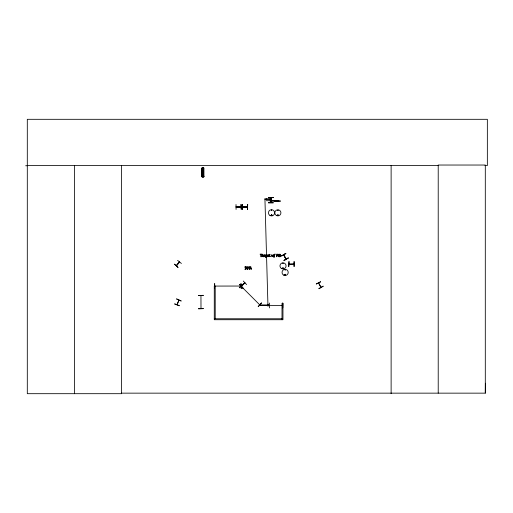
<?xml version="1.0" encoding="UTF-8"?>
<svg xmlns="http://www.w3.org/2000/svg" width="513" height="513" viewBox="0 0 513 513"><rect width="100%" height="100%" fill="white"/><g stroke="black" fill="none" stroke-linecap="round" stroke-linejoin="round"><path stroke-width="0.77" d="M484.952 165.564L487.35 165.564L487.35 119.311L27.304 119.311L27.304 393.689L121.555 393.689L121.491 393.15L485.304 393.15L485.375 383.23M241.116 286.196L241.508 286.581M259.328 304.485L259.802 304.639M272.005 215.248C271.223 213.395 270.851 216.71 271.986 215.12M277.405 215.12C278.803 213.85 277.879 216.351 277.495 215.345M278.142 210.285L277.642 210.42L278.084 210.163M282.81 263.207L283.208 263.522L282.9 263.118M282.548 268.164C283.779 266.734 283.279 269.582 282.592 268.28M282.74 268.094C283.67 269.287 282.791 266.882 282.875 268.421M285.369 269.928C284.869 268.908 284.856 270.845 285.388 269.8M285.606 274.705C284.202 275.981 285.132 273.474 285.51 274.481M176.979 304.562L178.909 300.233M201 308.563L200.949 295.488M270.556 199.999L270.659 200.442M259.681 304.76L259.296 304.376L259.764 304.6M244.759 282.823L241.482 286.382M174.67 304.036L179.249 305.774M177.177 304.728L178.89 300.188M283.663 254.923L285.985 259.123M286.177 259.02L285.998 258.674M278.168 215.287C277.956 213.895 277.148 216.082 278.161 215.197M284.843 274.538C285.247 275.808 285.555 273.942 284.984 274.449M271.05 200.339L270.556 200.339M260.45 305.338L259.911 305.549M176.799 265.407L176.312 265.67L179.608 262.021M179.127 262.214L179.428 261.886M236.076 206.867L236.519 207.085M240.539 207.085L240.943 207.143M242.508 206.867L242.982 207.053M246.965 207.092L247.407 206.867M321.023 287.242L318.573 282.996M176.337 265.561L179.345 261.951M244.951 282.971L241.264 286.068L241.591 286.401M177.601 260.38L181.41 263.477M179.569 261.983L176.543 265.734M215.204 286.228L214.748 286.01L215.216 286.042L215.229 318.765M240.494 286.03L240.975 286.216L240.526 286.023M240.905 286.235L240.533 286.241M293.878 264.137L289.075 264.137M239.263 287.69L242.726 284.215M239.411 287.831L242.854 284.343M241.366 286.151L244.868 282.785M246.625 284.612L243.277 281.034M271.71 215.409C272.23 214.101 270.434 215.588 271.749 215.332M320.606 281.784L316.239 284.029L320.619 281.817M318.669 283.061L320.875 287.331M318.862 288.569L323.107 286.119M318.964 288.748L323.196 286.28M285.792 253.428L281.599 255.981L285.779 253.409M281.579 255.949L285.882 253.589M283.843 255.269L283.856 254.775M283.945 260.322L288.274 258.02M269.614 305.344L282.464 305.594M236.179 206.842L240.879 206.842M242.611 206.842L247.369 207.092M247.304 207.092L242.611 207.092M202.994 176.389L202.866 176.748M271.544 210.016L271.614 210.548L271.48 210.054M269.556 303.029L269.537 307.935M282.695 303.029L282.714 307.935L282.817 303.029M214.703 283.683L214.466 288.582L214.671 283.683M240.956 283.676L241.257 288.582L240.988 283.676M240.475 286.049L240.905 286.03M25.65 165.757L27.304 165.75M27.304 165.564L438.217 165.564M202.077 168.905L203.712 168.905M202.077 169.502L203.712 169.502M202.077 170.406L203.712 170.406M202.071 171.201L203.706 171.201M202.071 172.099L203.706 172.099M202.077 175.959L203.712 175.959M201.801 176.209L203.982 176.209M201.801 176.28L203.982 176.28M273.275 197.467L268.376 197.717L273.275 197.447M268.376 197.646L273.275 197.646M266.042 198.941L271.345 199.012M266.042 199.217L271.345 199.147M270.556 199.897L271.101 199.999M270.556 200.102L271.101 200.102M270.556 200.237L271.101 200.237M270.556 200.442L271.101 200.442M266.241 200.692L275.84 200.692M270.678 200.852L278.713 201.019M270.678 200.807L280.534 201.077L274.372 201.025M270.678 201.07L271.153 201.07M268.376 202.686L273.275 202.686M268.376 202.872L273.275 202.891M240.982 204.501L241.251 209.4L241.052 204.501M242.232 204.501L242.258 209.407M240.995 207.034L236.179 207.085M236.063 207.092L247.42 207.092M236.076 209.4L236.012 204.501M289.024 261.598L288.774 266.504M294.199 261.598L294.18 266.504M288.755 266.504L288.96 261.598M240.918 286.042L214.28 286.081L214.28 319.721L282.958 319.721L282.958 303.375L282.003 303.375L282.003 319.721M214.28 318.765L282.003 318.765M267.703 304.273L268.203 304.28M267.664 304.344L268.235 304.35M267.677 304.684L268.216 304.69M267.709 304.914L268.184 304.921M267.748 305.658L268.28 305.665M267.722 305.998L268.299 306.005M283.901 254.852L286.139 259.039M269.287 305.549L268.748 305.338M174.741 303.843L179.313 305.607M293.93 263.964L289.063 264.189M259.591 304.703L241.155 286.235M239.642 284.523L243.04 288.062M283.625 254.865L285.972 259.206M264.952 199.608L267.953 305.549M485.304 393.15L485.304 165.032L438.217 165.032L438.217 393.15M391.124 165.564L391.124 393.689M294 261.598L294 266.504M271.371 197.717L271.351 202.622M271.133 197.717L271.165 202.622M271.101 197.717L271.101 202.622M270.556 197.717L270.486 202.622M270.28 197.717L270.28 202.622M266.042 198.467L266.042 199.692M264.952 198.467L264.952 199.692M242.437 204.501L242.437 209.407M203.706 168.001L203.712 176.857M203.584 168.001L203.584 176.857M203.52 168.001L203.481 176.857M203.372 168.001L203.404 176.857M203.302 168.001L203.263 176.857M203.142 176.857L202.641 176.857M202.513 168.007L202.526 176.863M202.411 176.863L202.391 168.007L202.308 176.863M202.276 168.007L202.205 176.863M202.077 168.007L202.077 176.863L201.955 168.007M121.485 165.564L121.485 393.689M74.398 165.564L74.398 393.689M246.208 267.966A0.725 0.725 0 0 0 245.83 267.728L245.259 267.709L245.259 267.023L246.343 266.715L244.925 266.715C244.72 268.389 247.599 268.472 244.816 269.216L246.009 269.21L246.343 268.267A0.641 0.641 0 0 0 246.093 267.857M260.527 304.908L260.527 305.44L268.671 305.389L268.677 304.966L260.527 304.908M246.702 267.69C247.933 273.532 249.555 263.406 246.702 267.69M247.061 267.562C247.202 271.73 248.837 265.439 247.061 267.562M248.677 267.254C249.453 270.178 250.511 265.131 248.677 267.254M250.575 268.408C251.351 271.332 252.409 266.285 250.575 268.408M266.972 256.551L266.638 257.379L265.529 257.423C268.677 256.545 263.413 256.917 266.003 254.794A0.872 0.872 0 0 1 266.645 254.91L266.972 254.826L266.972 256.551M248.991 267.209C249.068 269.319 250.152 266.125 248.991 267.209M250.889 268.357C250.985 270.473 252.011 267.273 250.889 268.357M267.331 255.583L267.709 256.667L268.953 256.654L267.658 255.993L268.992 255.833L268.665 254.897L267.85 254.846L267.331 255.583M279.053 254.724C279.957 256.269 281.387 256.186 279.021 256.615C280.688 257.673 281.502 255.096 279.482 255.102C279.553 254.134 281.842 254.557 279.566 254.185A0.827 0.827 0 0 0 279.175 254.461L279.053 254.724M262.207 256.019L262.188 256.205A0.667 0.667 0 0 0 262.29 256.564L263.733 256.769L263.618 255.019L262.348 254.871L263.413 255.493L262.207 256.019M265.715 255.474C265.978 258.219 267.337 253.922 265.715 255.474M202.539 171.56C202.988 172.945 203.616 170.579 202.539 171.56M262.547 256.058L263.041 256.506L263.413 255.756L262.547 256.058M273.653 254.826L273.326 256.333L272.858 254.826L272.127 256.333L271.441 254.826L271.941 256.769L272.711 255.275L273.487 256.769L273.98 254.826L273.653 254.826M267.696 255.365C268.927 256.558 268.703 254.256 267.696 255.365M275 254.063L273.993 257.334L275 254.063M176.626 298.951L181.102 300.971L176.626 298.951M250.767 266.715L249.408 269.306L250.767 266.715M174.484 264.163L178.094 267.491L174.465 264.189M261.463 302.952L258.212 306.633L261.463 302.952M239.693 284.478L242.893 288.203L239.667 284.503M264.644 255.294L264.195 256.769L264.195 254.826L265.221 254.839L264.644 255.294M288.242 257.962L284.061 260.533L288.242 257.962M270.255 256.462L269.755 256.455L269.671 255.102L270.274 254.826L269.344 254.268C268.966 254.743 269.216 257.641 270.274 256.462M203.315 295.353L198.416 295.494L203.315 295.341M203.321 308.64L198.416 308.755L203.321 308.602M203.841 168.001L201.949 168.007L201.949 176.863L203.841 176.857L203.796 168.001M247.683 204.501L247.407 209.407L247.683 204.501M262.092 254.179L260.008 254.179L260.873 254.486L260.873 256.769L261.22 256.769L261.22 254.486L262.092 254.179M277.257 254.179L276.77 254.179L276.77 256.769L277.091 254.538L278.623 256.769L278.623 254.179L278.303 256.231L277.257 254.179M269.389 305.338L259.802 305.549L269.389 305.338M276.353 215.473A3.052 3.052 0 0 0 280.932 212.831A3.052 3.052 0 0 0 276.353 210.189A3.052 3.052 0 0 0 276.353 215.473M269.992 215.518A3.104 3.104 0 0 0 274.647 212.831A3.104 3.104 0 0 0 269.992 210.144A3.104 3.104 0 0 0 269.992 215.518M281.49 268.53A3.065 3.065 0 0 0 286.081 265.875A3.065 3.065 0 0 0 281.49 263.22A3.065 3.065 0 0 0 281.49 268.53M283.58 275.096A3.104 3.104 0 0 0 288.229 272.409A3.104 3.104 0 0 0 283.58 269.729A3.104 3.104 0 0 0 283.58 275.096"/></g></svg>
